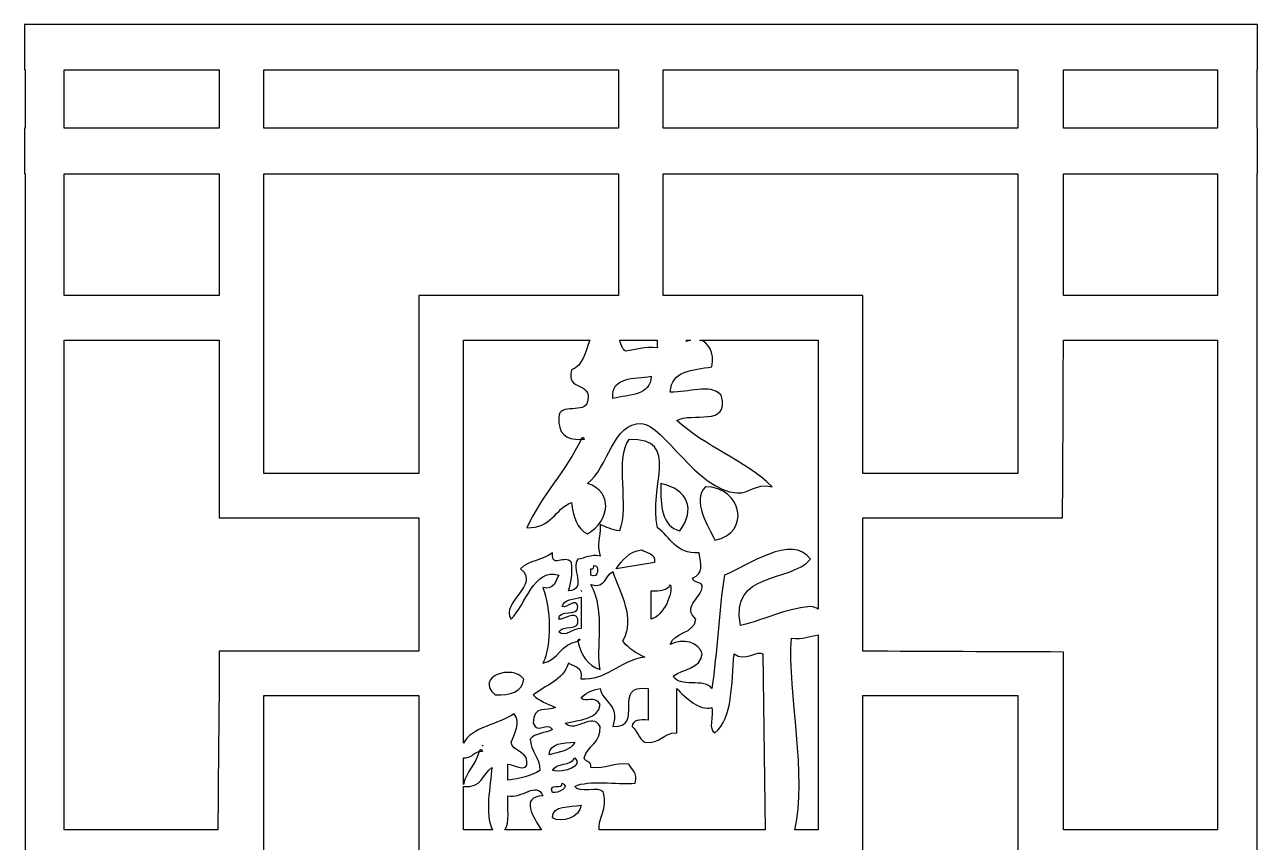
# Model space of a CAD drawing. Header units: centimetres. Extents: x -5.8 to 4.5, y -12.6 to 12.8.
# Drawn here: x -5.81 to 4.54, y 5.9 to 12.77 of the extents above; entities that cross this region are included whole.
import ezdxf

# ---------------------------------------------------------------- set-up
doc = ezdxf.new("R2010")
doc.units = ezdxf.units.CM
doc.header["$MEASUREMENT"] = 0
doc.layers.add('layer 1', color=7, linetype='Continuous')

msp = doc.modelspace()

# ---------------------------------------------------------------- linework, layer by layer
at = {"layer": 'layer 1', "color": 242}
for points, knots in [([(-5.81217, -11.77822), (-5.81217, -11.77822), (-5.81217, -11.39578), (-5.81217, -11.39578), (-5.81217, -11.39578), (-5.81217, -11.39578), (-5.8121, -11.39578), (-5.8121, -11.39578), (-5.8121, -11.39578), (-5.8121, -11.39578), (-5.81162, -9.09923), (-5.81162, -9.09923), (-5.81162, -9.09923), (-5.81162, -9.09923), (-5.81146, -8.31791), (-5.81146, -8.31791), (-5.81146, -8.31791), (-5.81146, -8.31791), (-5.81127, -7.53658), (-5.81127, -7.53658), (-5.81127, -7.53658), (-5.81127, -7.53658), (-5.81112, -6.75524), (-5.81112, -6.75524), (-5.81112, -6.75524), (-5.81112, -6.75524), (-5.81094, -5.9739), (-5.81094, -5.9739), (-5.81094, -5.9739), (-5.81094, -5.9739), (-5.81077, -5.19257), (-5.81077, -5.19257), (-5.81077, -5.19257), (-5.81077, -5.19257), (-5.81061, -4.41121), (-5.81061, -4.41121), (-5.81061, -4.41121), (-5.81061, -4.41121), (-5.81045, -3.62987), (-5.81045, -3.62987), (-5.81045, -3.62987), (-5.81045, -3.62987), (-5.81026, -2.8485), (-5.81026, -2.8485), (-5.81026, -2.8485), (-5.81026, -2.8485), (-5.81012, -2.06714), (-5.81012, -2.06714), (-5.81012, -2.06714), (-5.81012, -2.06714), (-5.80975, -1.22969), (-5.80975, -1.22969), (-5.80975, -1.22969), (-5.80975, -1.22969), (-5.80961, -0.44835), (-5.80961, -0.44835), (-5.80961, -0.44835), (-5.80961, -0.44835), (-5.80944, 0.33302), (-5.80944, 0.33302), (-5.80944, 0.33302), (-5.80944, 0.33302), (-5.80911, 1.62377), (-5.80911, 1.62377), (-5.80911, 1.62377), (-5.80911, 1.62377), (-5.80892, 2.13314), (-5.80892, 2.13314), (-5.80892, 2.13314), (-5.80892, 2.13314), (-5.80874, 2.91451), (-5.80874, 2.91451), (-5.80874, 2.91451), (-5.80874, 2.91451), (-5.80841, 3.75196), (-5.80841, 3.75196), (-5.80841, 3.75196), (-5.80841, 3.75196), (-5.80825, 4.53331), (-5.80825, 4.53331), (-5.80825, 4.53331), (-5.80825, 4.53331), (-5.8081, 5.31466), (-5.8081, 5.31466), (-5.8081, 5.31466), (-5.8081, 5.31466), (-5.80791, 6.096), (-5.80791, 6.096), (-5.80791, 6.096), (-5.80791, 6.096), (-5.80775, 6.87736), (-5.80775, 6.87736), (-5.80775, 6.87736), (-5.80775, 6.87736), (-5.8076, 7.65871), (-5.8076, 7.65871), (-5.8076, 7.65871), (-5.8076, 7.65871), (-5.80742, 8.44003), (-5.80742, 8.44003), (-5.80742, 8.44003), (-5.80742, 8.44003), (-5.80724, 9.22135), (-5.80724, 9.22135), (-5.80724, 9.22135), (-5.80724, 9.22135), (-5.8071, 10.00269), (-5.8071, 10.00269), (-5.8071, 10.00269), (-5.8071, 10.00269), (-5.80691, 10.78401), (-5.80691, 10.78401), (-5.80691, 10.78401), (-5.80691, 10.78401), (-5.80674, 11.51793), (-5.80674, 11.51793), (-5.80674, 11.51793), (-5.80674, 11.51793), (-5.81217, 11.51793), (-5.81217, 11.51793), (-5.81217, 11.51793), (-5.81217, 11.51793), (-5.81217, 11.90037), (-5.81217, 11.90037), (-5.81217, 11.90037), (-5.81217, 11.90037), (-5.80687, 11.90037), (-5.80687, 11.90037), (-5.80687, 11.90037), (-5.80687, 11.90037), (-5.80676, 12.39107), (-5.80676, 12.39107), (-5.80676, 12.39107), (-5.80676, 12.39107), (-5.81217, 12.39107), (-5.81217, 12.39107), (-5.81217, 12.39107), (-5.81217, 12.39107), (-5.81217, 12.76969), (-5.81217, 12.76969), (-5.81217, 12.76969), (-5.81217, 12.76969), (4.543, 12.76969), (4.543, 12.76969), (4.543, 12.76969), (4.543, 12.76969), (4.543, 12.39107), (4.543, 12.39107), (4.543, 12.39107), (4.543, 12.39107), (4.54236, 12.39107), (4.54236, 12.39107), (4.54236, 12.39107), (4.54236, 12.39107), (4.54236, 11.90037), (4.54236, 11.90037), (4.54236, 11.90037), (4.54236, 11.90037), (4.543, 11.90037), (4.543, 11.90037), (4.543, 11.90037), (4.543, 11.90037), (4.543, 11.51793), (4.543, 11.51793), (4.543, 11.51793), (4.543, 11.51793), (4.54236, 11.51793), (4.54236, 11.51793), (4.54236, 11.51793), (4.54236, 11.51793), (4.54236, -11.39578), (4.54236, -11.39578), (4.54236, -11.39578), (4.54236, -11.39578), (4.543, -11.39578), (4.543, -11.39578), (4.543, -11.39578), (4.543, -11.39578), (4.543, -11.77822), (4.543, -11.77822), (4.543, -11.77822), (4.543, -11.77822), (4.54236, -11.77822), (4.54236, -11.77822), (4.54236, -11.77822), (4.54236, -11.77822), (4.54236, -12.26891), (4.54236, -12.26891), (4.54236, -12.26891), (4.54236, -12.26891), (4.543, -12.26891), (4.543, -12.26891), (4.543, -12.26891), (4.543, -12.26891), (4.543, -12.64754), (4.543, -12.64754), (4.543, -12.64754), (4.543, -12.64754), (-5.81217, -12.64754), (-5.81217, -12.64754), (-5.81217, -12.64754), (-5.81217, -12.64754), (-5.81217, -12.26891), (-5.81217, -12.26891), (-5.81217, -12.26891), (-5.81217, -12.26891), (-5.8121, -12.26891), (-5.8121, -12.26891), (-5.8121, -12.26891), (-5.8121, -12.26891), (-5.81199, -11.77822), (-5.81199, -11.77822), (-5.81199, -11.77822), (-5.81199, -11.77822), (-5.81217, -11.77822), (-5.81217, -11.77822)], [0, 0, 0, 0, 0.01818182, 0.01818182, 0.01818182, 0.01818182, 0.03636364, 0.03636364, 0.03636364, 0.03636364, 0.05454545, 0.05454545, 0.05454545, 0.05454545, 0.07272727, 0.07272727, 0.07272727, 0.07272727, 0.09090909, 0.09090909, 0.09090909, 0.09090909, 0.10909091, 0.10909091, 0.10909091, 0.10909091, 0.12727273, 0.12727273, 0.12727273, 0.12727273, 0.14545455, 0.14545455, 0.14545455, 0.14545455, 0.16363636, 0.16363636, 0.16363636, 0.16363636, 0.18181818, 0.18181818, 0.18181818, 0.18181818, 0.2, 0.2, 0.2, 0.2, 0.21818182, 0.21818182, 0.21818182, 0.21818182, 0.23636364, 0.23636364, 0.23636364, 0.23636364, 0.25454545, 0.25454545, 0.25454545, 0.25454545, 0.27272727, 0.27272727, 0.27272727, 0.27272727, 0.29090909, 0.29090909, 0.29090909, 0.29090909, 0.30909091, 0.30909091, 0.30909091, 0.30909091, 0.32727273, 0.32727273, 0.32727273, 0.32727273, 0.34545455, 0.34545455, 0.34545455, 0.34545455, 0.36363636, 0.36363636, 0.36363636, 0.36363636, 0.38181818, 0.38181818, 0.38181818, 0.38181818, 0.4, 0.4, 0.4, 0.4, 0.41818182, 0.41818182, 0.41818182, 0.41818182, 0.43636364, 0.43636364, 0.43636364, 0.43636364, 0.45454545, 0.45454545, 0.45454545, 0.45454545, 0.47272727, 0.47272727, 0.47272727, 0.47272727, 0.49090909, 0.49090909, 0.49090909, 0.49090909, 0.50909091, 0.50909091, 0.50909091, 0.50909091, 0.52727273, 0.52727273, 0.52727273, 0.52727273, 0.54545455, 0.54545455, 0.54545455, 0.54545455, 0.56363636, 0.56363636, 0.56363636, 0.56363636, 0.58181818, 0.58181818, 0.58181818, 0.58181818, 0.6, 0.6, 0.6, 0.6, 0.61818182, 0.61818182, 0.61818182, 0.61818182, 0.63636364, 0.63636364, 0.63636364, 0.63636364, 0.65454545, 0.65454545, 0.65454545, 0.65454545, 0.67272727, 0.67272727, 0.67272727, 0.67272727, 0.69090909, 0.69090909, 0.69090909, 0.69090909, 0.70909091, 0.70909091, 0.70909091, 0.70909091, 0.72727273, 0.72727273, 0.72727273, 0.72727273, 0.74545455, 0.74545455, 0.74545455, 0.74545455, 0.76363636, 0.76363636, 0.76363636, 0.76363636, 0.78181818, 0.78181818, 0.78181818, 0.78181818, 0.8, 0.8, 0.8, 0.8, 0.81818182, 0.81818182, 0.81818182, 0.81818182, 0.83636364, 0.83636364, 0.83636364, 0.83636364, 0.85454545, 0.85454545, 0.85454545, 0.85454545, 0.87272727, 0.87272727, 0.87272727, 0.87272727, 0.89090909, 0.89090909, 0.89090909, 0.89090909, 0.90909091, 0.90909091, 0.90909091, 0.90909091, 0.92727273, 0.92727273, 0.92727273, 0.92727273, 0.94545455, 0.94545455, 0.94545455, 0.94545455, 0.96363636, 0.96363636, 0.96363636, 0.96363636, 1, 1, 1, 1]), ([(-5.47987, 11.90037), (-5.47987, 11.90037), (-4.17773, 11.90037), (-4.17773, 11.90037), (-4.17773, 11.90037), (-4.17773, 11.90037), (-4.17773, 12.39107), (-4.17773, 12.39107), (-4.17773, 12.39107), (-4.17773, 12.39107), (-5.47987, 12.39107), (-5.47987, 12.39107), (-5.47987, 12.39107), (-5.47987, 12.39107), (-5.47987, 11.90037), (-5.47987, 11.90037)], [0, 0, 0, 0, 0.2, 0.2, 0.2, 0.2, 0.4, 0.4, 0.4, 0.4, 0.6, 0.6, 0.6, 0.6, 1, 1, 1, 1]), ([(-3.80246, 11.90037), (-3.80246, 11.90037), (-0.82282, 11.90037), (-0.82282, 11.90037), (-0.82282, 11.90037), (-0.82282, 11.90037), (-0.82282, 12.39107), (-0.82282, 12.39107), (-0.82282, 12.39107), (-0.82282, 12.39107), (-3.80246, 12.39107), (-3.80246, 12.39107), (-3.80246, 12.39107), (-3.80246, 12.39107), (-3.80246, 11.90037), (-3.80246, 11.90037)], [0, 0, 0, 0, 0.2, 0.2, 0.2, 0.2, 0.4, 0.4, 0.4, 0.4, 0.6, 0.6, 0.6, 0.6, 1, 1, 1, 1]), ([(-0.44764, 11.90037), (-0.44764, 11.90037), (2.53199, 11.90037), (2.53199, 11.90037), (2.53199, 11.90037), (2.53199, 11.90037), (2.53199, 12.39107), (2.53199, 12.39107), (2.53199, 12.39107), (2.53199, 12.39107), (-0.44764, 12.39107), (-0.44764, 12.39107), (-0.44764, 12.39107), (-0.44764, 12.39107), (-0.44764, 11.90037), (-0.44764, 11.90037)], [0, 0, 0, 0, 0.2, 0.2, 0.2, 0.2, 0.4, 0.4, 0.4, 0.4, 0.6, 0.6, 0.6, 0.6, 1, 1, 1, 1]), ([(2.91425, 11.90037), (2.91425, 11.90037), (4.20948, 11.90037), (4.20948, 11.90037), (4.20948, 11.90037), (4.20948, 11.90037), (4.20948, 12.39107), (4.20948, 12.39107), (4.20948, 12.39107), (4.20948, 12.39107), (2.91425, 12.39107), (2.91425, 12.39107), (2.91425, 12.39107), (2.91425, 12.39107), (2.91425, 11.90037), (2.91425, 11.90037)], [0, 0, 0, 0, 0.2, 0.2, 0.2, 0.2, 0.4, 0.4, 0.4, 0.4, 0.6, 0.6, 0.6, 0.6, 1, 1, 1, 1]), ([(-4.17772, 11.51793), (-4.17772, 11.51793), (-5.4799, 11.51793), (-5.4799, 11.51793), (-5.4799, 11.51793), (-5.4799, 11.51793), (-5.4799, 10.49352), (-5.4799, 10.49352), (-5.4799, 10.49352), (-5.4799, 10.49352), (-4.17772, 10.49352), (-4.17772, 10.49352), (-4.17772, 10.49352), (-4.17772, 10.49352), (-4.17772, 11.51793), (-4.17772, 11.51793)], [0, 0, 0, 0, 0.2, 0.2, 0.2, 0.2, 0.4, 0.4, 0.4, 0.4, 0.6, 0.6, 0.6, 0.6, 1, 1, 1, 1]), ([(-3.80247, 11.51793), (-3.80247, 11.51793), (-3.80247, 9.00044), (-3.80247, 9.00044), (-3.80247, 9.00044), (-3.80247, 9.00044), (-2.50029, 9.00044), (-2.50029, 9.00044), (-2.50029, 9.00044), (-2.50029, 9.00044), (-2.50029, 10.49352), (-2.50029, 10.49352), (-2.50029, 10.49352), (-2.50029, 10.49352), (-0.82282, 10.49352), (-0.82282, 10.49352), (-0.82282, 10.49352), (-0.82282, 10.49352), (-0.82282, 11.51793), (-0.82282, 11.51793), (-0.82282, 11.51793), (-0.82282, 11.51793), (-3.80247, 11.51793), (-3.80247, 11.51793)], [0, 0, 0, 0, 0.14285714, 0.14285714, 0.14285714, 0.14285714, 0.28571429, 0.28571429, 0.28571429, 0.28571429, 0.42857143, 0.42857143, 0.42857143, 0.42857143, 0.57142857, 0.57142857, 0.57142857, 0.57142857, 0.71428571, 0.71428571, 0.71428571, 0.71428571, 1, 1, 1, 1]), ([(-0.44763, 11.51793), (-0.44763, 11.51793), (-0.44763, 10.49352), (-0.44763, 10.49352), (-0.44763, 10.49352), (-0.44763, 10.49352), (1.22978, 10.49352), (1.22978, 10.49352), (1.22978, 10.49352), (1.22978, 10.49352), (1.22978, 9.00044), (1.22978, 9.00044), (1.22978, 9.00044), (1.22978, 9.00044), (2.53196, 9.00044), (2.53196, 9.00044), (2.53196, 9.00044), (2.53196, 9.00044), (2.53196, 11.51793), (2.53196, 11.51793), (2.53196, 11.51793), (2.53196, 11.51793), (-0.44763, 11.51793), (-0.44763, 11.51793)], [0, 0, 0, 0, 0.14285714, 0.14285714, 0.14285714, 0.14285714, 0.28571429, 0.28571429, 0.28571429, 0.28571429, 0.42857143, 0.42857143, 0.42857143, 0.42857143, 0.57142857, 0.57142857, 0.57142857, 0.57142857, 0.71428571, 0.71428571, 0.71428571, 0.71428571, 1, 1, 1, 1]), ([(4.20947, 11.51793), (4.20947, 11.51793), (2.91423, 11.51793), (2.91423, 11.51793), (2.91423, 11.51793), (2.91423, 11.51793), (2.91423, 10.49352), (2.91423, 10.49352), (2.91423, 10.49352), (2.91423, 10.49352), (4.20947, 10.49352), (4.20947, 10.49352), (4.20947, 10.49352), (4.20947, 10.49352), (4.20947, 11.51793), (4.20947, 11.51793)], [0, 0, 0, 0, 0.2, 0.2, 0.2, 0.2, 0.4, 0.4, 0.4, 0.4, 0.6, 0.6, 0.6, 0.6, 1, 1, 1, 1]), ([(-4.17772, 7.50738), (-4.17772, 7.50738), (-2.50028, 7.50738), (-2.50028, 7.50738), (-2.50028, 7.50738), (-2.50028, 7.50738), (-2.50028, 8.62744), (-2.50028, 8.62744), (-2.50028, 8.62744), (-2.50028, 8.62744), (-4.17772, 8.62744), (-4.17772, 8.62744), (-4.17772, 8.62744), (-4.17772, 8.62744), (-4.17772, 10.12053), (-4.17772, 10.12053), (-4.17772, 10.12053), (-4.17772, 10.12053), (-5.47987, 10.12053), (-5.47987, 10.12053), (-5.47987, 10.12053), (-5.47987, 10.12053), (-5.47987, 6.00748), (-5.47987, 6.00748), (-5.47987, 6.00748), (-5.47987, 6.00748), (-4.18812, 6.00748), (-4.18812, 6.00748), (-4.18812, 6.00748), (-4.18812, 6.51156), (-4.17772, 6.99628), (-4.17772, 7.50738)], [0, 0, 0, 0, 0.11111111, 0.11111111, 0.11111111, 0.11111111, 0.22222222, 0.22222222, 0.22222222, 0.22222222, 0.33333333, 0.33333333, 0.33333333, 0.33333333, 0.44444444, 0.44444444, 0.44444444, 0.44444444, 0.55555556, 0.55555556, 0.55555556, 0.55555556, 0.66666667, 0.66666667, 0.66666667, 0.66666667, 0.77777778, 0.77777778, 0.77777778, 0.77777778, 1, 1, 1, 1]), ([(-0.1399, 10.12051), (-0.0659, 10.09991), (-0.01639, 10.01867), (-0.04015, 9.89595), (-0.04015, 9.89595), (-0.20034, 9.86905), (-0.38342, 9.86474), (-0.38819, 9.6839), (-0.38819, 9.6839), (-0.2326, 9.67586), (-0.05965, 9.76147), (0.04012, 9.65743), (0.04012, 9.65743), (0.1158, 9.38804), (-0.21119, 9.51774), (-0.3347, 9.44566), (-0.3347, 9.44566), (-0.09968, 9.22762), (0.23738, 9.11071), (0.46806, 8.88914), (0.46806, 8.88914), (0.31626, 8.91945), (0.27792, 8.82835), (0.17387, 8.83621), (0.17387, 8.83621), (-0.17, 8.86247), (-0.44445, 9.40791), (-0.62891, 9.41915), (-0.62891, 9.41915), (-0.87121, 9.43378), (-0.91002, 9.04586), (-1.0841, 8.91565), (-1.0841, 8.91565), (-0.8649, 8.84519), (-0.89407, 8.60606), (-1.0841, 8.49185), (-1.0841, 8.49185), (-1.17363, 8.53558), (-1.20371, 8.63828), (-1.21775, 8.75667), (-1.21775, 8.75667), (-1.35977, 8.70298), (-1.38637, 8.53514), (-1.59266, 8.54485), (-1.59266, 8.54485), (-1.46821, 8.81916), (-1.26682, 9.01712), (-1.13753, 9.28659), (-1.13753, 9.28659), (-1.13753, 9.28659), (-1.1109, 9.28659), (-1.1109, 9.28659), (-1.1109, 9.28659), (-1.11593, 9.31659), (-1.13753, 9.30126), (-1.13753, 9.28659), (-1.13753, 9.28659), (-1.27039, 9.27886), (-1.3326, 9.34067), (-1.32475, 9.4721), (-1.32475, 9.4721), (-1.32635, 9.59707), (-1.0985, 9.49522), (-1.0841, 9.60446), (-1.0841, 9.60446), (-1.04018, 9.78029), (-1.27039, 9.68515), (-1.21775, 9.86946), (-1.21775, 9.86946), (-1.11843, 9.90566), (-1.10334, 10.02522), (-1.06368, 10.12051), (-1.06368, 10.12051), (-1.06368, 10.12051), (-2.12503, 10.12051), (-2.12503, 10.12051), (-2.12503, 10.12051), (-2.12503, 10.12051), (-2.12503, 6.73524), (-2.12503, 6.73524), (-2.12503, 6.73524), (-2.06579, 6.86629), (-1.81908, 6.89705), (-1.69963, 6.98163), (-1.69963, 6.98163), (-1.63804, 6.9129), (-1.70053, 6.80637), (-1.72639, 6.74324), (-1.72639, 6.74324), (-1.71105, 6.66109), (-1.60048, 6.67365), (-1.59266, 6.58427), (-1.59266, 6.58427), (-1.58272, 6.47197), (-1.70869, 6.56111), (-1.75309, 6.55791), (-1.75309, 6.55791), (-1.75309, 6.55791), (-1.75309, 6.4252), (-1.75309, 6.4252), (-1.75309, 6.4252), (-1.64734, 6.4353), (-1.55856, 6.46241), (-1.48567, 6.50476), (-1.48567, 6.50476), (-1.48445, 6.62044), (-1.55931, 6.66122), (-1.56589, 6.76971), (-1.56589, 6.76971), (-1.528, 6.82057), (-1.43575, 6.81774), (-1.37834, 6.84924), (-1.37834, 6.84924), (-1.42309, 6.92171), (-1.50731, 6.80375), (-1.53913, 6.90218), (-1.53913, 6.90218), (-1.54011, 7.05841), (-1.42819, 7.00054), (-1.35162, 7.03463), (-1.35162, 7.03463), (-1.41625, 7.0681), (-1.49403, 7.08819), (-1.53913, 7.14056), (-1.53913, 7.14056), (-1.43487, 7.22311), (-1.28845, 7.26362), (-1.24457, 7.40552), (-1.24457, 7.40552), (-1.19466, 7.3756), (-1.1156, 7.3743), (-1.13753, 7.27316), (-1.13753, 7.27316), (-0.93258, 7.25482), (-0.82578, 7.42366), (-0.60228, 7.45863), (-0.60228, 7.45863), (-0.6756, 7.49195), (-0.73918, 7.53492), (-0.7895, 7.59107), (-0.7895, 7.59107), (-0.67817, 7.78668), (-0.8123, 7.99492), (-0.87029, 8.17568), (-0.87029, 8.17568), (-0.87029, 8.17568), (-0.87002, 8.17392), (-0.87002, 8.17392), (-0.87002, 8.17392), (-0.94279, 8.14899), (-0.9208, 8.02995), (-1.05734, 8.06782), (-1.05734, 8.06782), (-0.92337, 7.83969), (-1.01819, 7.52062), (-0.97701, 7.35258), (-0.97701, 7.35258), (-1.08379, 7.3883), (-1.14058, 7.47341), (-1.16427, 7.59107), (-1.16427, 7.59107), (-1.12559, 7.6072), (-1.16704, 7.6231), (-1.16427, 7.59107), (-1.16427, 7.59107), (-1.30556, 7.57182), (-1.32807, 7.43542), (-1.45888, 7.40552), (-1.45888, 7.40552), (-1.38321, 7.55818), (-1.39278, 7.87193), (-1.45888, 8.04136), (-1.45888, 8.04136), (-1.35663, 8.01989), (-1.35521, 8.09778), (-1.32475, 8.14737), (-1.32475, 8.14737), (-1.53734, 8.20727), (-1.60377, 7.89378), (-1.72639, 7.77639), (-1.72639, 7.77639), (-1.81923, 7.91808), (-1.47633, 8.06164), (-1.64615, 8.20043), (-1.64615, 8.20043), (-1.5833, 8.27078), (-1.45131, 8.2726), (-1.37834, 8.33277), (-1.37834, 8.33277), (-1.38493, 8.19224), (-1.27914, 8.32704), (-1.21775, 8.25338), (-1.21775, 8.25338), (-1.2097, 8.15688), (-1.22202, 8.08088), (-1.24457, 8.01485), (-1.24457, 8.01485), (-1.08046, 8.02294), (-1.23012, 8.20901), (-1.16427, 8.2799), (-1.16427, 8.2799), (-1.10147, 8.28835), (-1.06392, 8.32172), (-0.97701, 8.30635), (-0.97701, 8.30635), (-1.01071, 8.41963), (-0.97495, 8.43743), (-0.97701, 8.57129), (-0.97701, 8.57129), (-0.92684, 8.55006), (-0.879, 8.52696), (-0.81622, 8.51832), (-0.81622, 8.51832), (-0.73116, 8.71669), (-0.86041, 9.12725), (-0.736, 9.28659), (-0.736, 9.28659), (-0.28897, 9.29357), (-0.57734, 8.89266), (-0.49532, 8.54485), (-0.49532, 8.54485), (-0.38786, 8.46551), (-0.34494, 8.32273), (-0.14734, 8.33277), (-0.14734, 8.33277), (-0.12759, 8.23359), (-0.10956, 8.16248), (-0.20092, 8.12081), (-0.20092, 8.12081), (-0.1979, 8.07083), (-0.11226, 8.10248), (-0.12035, 8.04136), (-0.12035, 8.04136), (-0.14987, 7.93015), (-0.2833, 7.88165), (-0.17418, 7.77639), (-0.17418, 7.77639), (-0.18924, 7.65009), (-0.35492, 7.67289), (-0.38819, 7.56455), (-0.38819, 7.56455), (-0.28091, 7.61957), (-0.14889, 7.58316), (-0.12035, 7.48499), (-0.12035, 7.48499), (-0.13455, 7.35756), (-0.28062, 7.36104), (-0.36154, 7.29965), (-0.36154, 7.29965), (-0.32419, 7.19514), (-0.0909, 7.28486), (-0.04015, 7.19365), (-0.04015, 7.19365), (0.00673, 7.50049), (0.01821, 7.84218), (0.06687, 8.14737), (0.06687, 8.14737), (0.258, 8.22247), (0.63589, 8.49741), (0.78951, 8.2799), (0.78951, 8.2799), (0.61174, 8.07581), (0.11548, 8.18749), (0.20056, 7.72354), (0.20056, 7.72354), (0.44526, 7.78206), (0.54842, 7.85884), (0.78951, 7.88254), (0.78951, 7.88254), (0.81546, 7.87907), (0.83695, 7.87121), (0.85459, 7.85957), (0.85459, 7.85957), (0.85459, 7.85957), (0.85459, 10.12051), (0.85459, 10.12051), (0.85459, 10.12051), (0.85459, 10.12051), (-0.1399, 10.12051), (-0.1399, 10.12051)], [0, 0, 0, 0, 0.01408451, 0.01408451, 0.01408451, 0.01408451, 0.02816901, 0.02816901, 0.02816901, 0.02816901, 0.04225352, 0.04225352, 0.04225352, 0.04225352, 0.05633803, 0.05633803, 0.05633803, 0.05633803, 0.07042254, 0.07042254, 0.07042254, 0.07042254, 0.08450704, 0.08450704, 0.08450704, 0.08450704, 0.09859155, 0.09859155, 0.09859155, 0.09859155, 0.11267606, 0.11267606, 0.11267606, 0.11267606, 0.12676056, 0.12676056, 0.12676056, 0.12676056, 0.14084507, 0.14084507, 0.14084507, 0.14084507, 0.15492958, 0.15492958, 0.15492958, 0.15492958, 0.16901408, 0.16901408, 0.16901408, 0.16901408, 0.18309859, 0.18309859, 0.18309859, 0.18309859, 0.1971831, 0.1971831, 0.1971831, 0.1971831, 0.21126761, 0.21126761, 0.21126761, 0.21126761, 0.22535211, 0.22535211, 0.22535211, 0.22535211, 0.23943662, 0.23943662, 0.23943662, 0.23943662, 0.25352113, 0.25352113, 0.25352113, 0.25352113, 0.26760563, 0.26760563, 0.26760563, 0.26760563, 0.28169014, 0.28169014, 0.28169014, 0.28169014, 0.29577465, 0.29577465, 0.29577465, 0.29577465, 0.30985915, 0.30985915, 0.30985915, 0.30985915, 0.32394366, 0.32394366, 0.32394366, 0.32394366, 0.33802817, 0.33802817, 0.33802817, 0.33802817, 0.35211268, 0.35211268, 0.35211268, 0.35211268, 0.36619718, 0.36619718, 0.36619718, 0.36619718, 0.38028169, 0.38028169, 0.38028169, 0.38028169, 0.3943662, 0.3943662, 0.3943662, 0.3943662, 0.4084507, 0.4084507, 0.4084507, 0.4084507, 0.42253521, 0.42253521, 0.42253521, 0.42253521, 0.43661972, 0.43661972, 0.43661972, 0.43661972, 0.45070423, 0.45070423, 0.45070423, 0.45070423, 0.46478873, 0.46478873, 0.46478873, 0.46478873, 0.47887324, 0.47887324, 0.47887324, 0.47887324, 0.49295775, 0.49295775, 0.49295775, 0.49295775, 0.50704225, 0.50704225, 0.50704225, 0.50704225, 0.52112676, 0.52112676, 0.52112676, 0.52112676, 0.53521127, 0.53521127, 0.53521127, 0.53521127, 0.54929577, 0.54929577, 0.54929577, 0.54929577, 0.56338028, 0.56338028, 0.56338028, 0.56338028, 0.57746479, 0.57746479, 0.57746479, 0.57746479, 0.5915493, 0.5915493, 0.5915493, 0.5915493, 0.6056338, 0.6056338, 0.6056338, 0.6056338, 0.61971831, 0.61971831, 0.61971831, 0.61971831, 0.63380282, 0.63380282, 0.63380282, 0.63380282, 0.64788732, 0.64788732, 0.64788732, 0.64788732, 0.66197183, 0.66197183, 0.66197183, 0.66197183, 0.67605634, 0.67605634, 0.67605634, 0.67605634, 0.69014085, 0.69014085, 0.69014085, 0.69014085, 0.70422535, 0.70422535, 0.70422535, 0.70422535, 0.71830986, 0.71830986, 0.71830986, 0.71830986, 0.73239437, 0.73239437, 0.73239437, 0.73239437, 0.74647887, 0.74647887, 0.74647887, 0.74647887, 0.76056338, 0.76056338, 0.76056338, 0.76056338, 0.77464789, 0.77464789, 0.77464789, 0.77464789, 0.78873239, 0.78873239, 0.78873239, 0.78873239, 0.8028169, 0.8028169, 0.8028169, 0.8028169, 0.81690141, 0.81690141, 0.81690141, 0.81690141, 0.83098592, 0.83098592, 0.83098592, 0.83098592, 0.84507042, 0.84507042, 0.84507042, 0.84507042, 0.85915493, 0.85915493, 0.85915493, 0.85915493, 0.87323944, 0.87323944, 0.87323944, 0.87323944, 0.88732394, 0.88732394, 0.88732394, 0.88732394, 0.90140845, 0.90140845, 0.90140845, 0.90140845, 0.91549296, 0.91549296, 0.91549296, 0.91549296, 0.92957746, 0.92957746, 0.92957746, 0.92957746, 0.94366197, 0.94366197, 0.94366197, 0.94366197, 0.95774648, 0.95774648, 0.95774648, 0.95774648, 0.97183099, 0.97183099, 0.97183099, 0.97183099, 1, 1, 1, 1]), ([(-0.81369, 10.12051), (-0.79923, 10.0781), (-0.78943, 10.0383), (-0.76272, 10.02832), (-0.76272, 10.02832), (-0.67223, 10.03573), (-0.60919, 10.07057), (-0.49532, 10.05474), (-0.49532, 10.05474), (-0.50065, 10.0809), (-0.50094, 10.10204), (-0.49858, 10.12051), (-0.49858, 10.12051), (-0.49858, 10.12051), (-0.81369, 10.12051), (-0.81369, 10.12051)], [0, 0, 0, 0, 0.2, 0.2, 0.2, 0.2, 0.4, 0.4, 0.4, 0.4, 0.6, 0.6, 0.6, 0.6, 1, 1, 1, 1]), ([(-0.25313, 10.12051), (-0.25349, 10.11639), (-0.25396, 10.1122), (-0.25448, 10.1079), (-0.25448, 10.1079), (-0.24266, 10.1134), (-0.23085, 10.11762), (-0.2192, 10.12051), (-0.2192, 10.12051), (-0.2192, 10.12051), (-0.25313, 10.12051), (-0.25313, 10.12051)], [0, 0, 0, 0, 0.25, 0.25, 0.25, 0.25, 0.5, 0.5, 0.5, 0.5, 1, 1, 1, 1]), ([(2.91311, 9.9344), (2.91311, 9.9344), (2.91291, 9.88774), (2.91291, 9.88774), (2.91291, 9.88774), (2.91291, 9.88774), (2.9127, 9.84106), (2.9127, 9.84106), (2.9127, 9.84106), (2.9127, 9.84106), (2.91245, 9.79443), (2.91245, 9.79443), (2.91245, 9.79443), (2.91245, 9.79443), (2.91222, 9.74777), (2.91222, 9.74777), (2.91222, 9.74777), (2.91222, 9.74777), (2.91201, 9.7011), (2.91201, 9.7011), (2.91201, 9.7011), (2.91201, 9.7011), (2.91181, 9.65444), (2.91181, 9.65444), (2.91181, 9.65444), (2.91181, 9.65444), (2.91156, 9.60779), (2.91156, 9.60779), (2.91156, 9.60779), (2.91156, 9.60779), (2.91136, 9.56114), (2.91136, 9.56114), (2.91136, 9.56114), (2.91136, 9.56114), (2.91092, 9.46781), (2.91092, 9.46781), (2.91092, 9.46781), (2.91092, 9.46781), (2.9107, 9.42115), (2.9107, 9.42115), (2.9107, 9.42115), (2.9107, 9.42115), (2.90917, 9.09451), (2.90917, 9.09451), (2.90917, 9.09451), (2.90917, 9.09451), (2.90893, 9.04789), (2.90893, 9.04789), (2.90893, 9.04789), (2.90893, 9.04789), (2.90827, 8.90789), (2.90827, 8.90789), (2.90827, 8.90789), (2.90827, 8.90789), (2.90804, 8.86122), (2.90804, 8.86122), (2.90804, 8.86122), (2.90804, 8.86122), (2.90783, 8.81456), (2.90783, 8.81456), (2.90783, 8.81456), (2.90783, 8.81456), (2.90758, 8.7679), (2.90758, 8.7679), (2.90758, 8.7679), (2.90758, 8.7679), (2.90739, 8.72125), (2.90739, 8.72125), (2.90739, 8.72125), (2.90739, 8.72125), (2.90695, 8.62744), (2.90695, 8.62744), (2.90695, 8.62744), (2.90695, 8.62744), (1.22977, 8.62744), (1.22977, 8.62744), (1.22977, 8.62744), (1.22977, 8.62744), (1.22977, 7.50717), (1.22977, 7.50717), (1.22977, 7.50717), (1.79126, 7.50494), (2.35274, 7.50255), (2.91423, 7.5003), (2.91423, 7.5003), (2.91423, 7.5003), (2.91423, 6.00748), (2.91423, 6.00748), (2.91423, 6.00748), (2.91423, 6.00748), (4.20944, 6.00748), (4.20944, 6.00748), (4.20944, 6.00748), (4.20944, 6.00748), (4.20944, 10.12053), (4.20944, 10.12053), (4.20944, 10.12053), (4.20944, 10.12053), (2.914, 10.12053), (2.914, 10.12053), (2.914, 10.12053), (2.914, 10.12053), (2.9138, 10.07438), (2.9138, 10.07438), (2.9138, 10.07438), (2.9138, 10.07438), (2.91354, 10.02772), (2.91354, 10.02772), (2.91354, 10.02772), (2.91354, 10.02772), (2.91335, 9.98105), (2.91335, 9.98105), (2.91335, 9.98105), (2.91335, 9.98105), (2.91311, 9.9344), (2.91311, 9.9344)], [0, 0, 0, 0, 0.03333333, 0.03333333, 0.03333333, 0.03333333, 0.06666667, 0.06666667, 0.06666667, 0.06666667, 0.1, 0.1, 0.1, 0.1, 0.13333333, 0.13333333, 0.13333333, 0.13333333, 0.16666667, 0.16666667, 0.16666667, 0.16666667, 0.2, 0.2, 0.2, 0.2, 0.23333333, 0.23333333, 0.23333333, 0.23333333, 0.26666667, 0.26666667, 0.26666667, 0.26666667, 0.3, 0.3, 0.3, 0.3, 0.33333333, 0.33333333, 0.33333333, 0.33333333, 0.36666667, 0.36666667, 0.36666667, 0.36666667, 0.4, 0.4, 0.4, 0.4, 0.43333333, 0.43333333, 0.43333333, 0.43333333, 0.46666667, 0.46666667, 0.46666667, 0.46666667, 0.5, 0.5, 0.5, 0.5, 0.53333333, 0.53333333, 0.53333333, 0.53333333, 0.56666667, 0.56666667, 0.56666667, 0.56666667, 0.6, 0.6, 0.6, 0.6, 0.63333333, 0.63333333, 0.63333333, 0.63333333, 0.66666667, 0.66666667, 0.66666667, 0.66666667, 0.7, 0.7, 0.7, 0.7, 0.73333333, 0.73333333, 0.73333333, 0.73333333, 0.76666667, 0.76666667, 0.76666667, 0.76666667, 0.8, 0.8, 0.8, 0.8, 0.83333333, 0.83333333, 0.83333333, 0.83333333, 0.86666667, 0.86666667, 0.86666667, 0.86666667, 0.9, 0.9, 0.9, 0.9, 0.93333333, 0.93333333, 0.93333333, 0.93333333, 1, 1, 1, 1]), ([(-0.87002, 9.631), (-0.73208, 9.66221), (-0.5538, 9.65367), (-0.54878, 9.81645), (-0.54878, 9.81645), (-0.69598, 9.7946), (-0.88717, 9.81589), (-0.87002, 9.631)], [0, 0, 0, 0, 0.33333333, 0.33333333, 0.33333333, 0.33333333, 1, 1, 1, 1]), ([(-0.46844, 8.91565), (-0.23545, 8.86616), (-0.17629, 8.69731), (-0.30802, 8.51832), (-0.30802, 8.51832), (-0.46004, 8.55321), (-0.47185, 8.72705), (-0.46844, 8.91565)], [0, 0, 0, 0, 0.33333333, 0.33333333, 0.33333333, 0.33333333, 1, 1, 1, 1]), ([(-0.0134, 8.43886), (-0.069, 8.55391), (-0.20964, 8.76889), (-0.09371, 8.88914), (-0.09371, 8.88914), (0.21386, 8.88578), (0.29412, 8.50306), (-0.0134, 8.43886)], [0, 0, 0, 0, 0.33333333, 0.33333333, 0.33333333, 0.33333333, 1, 1, 1, 1]), ([(-0.52197, 8.25338), (-0.50937, 8.33641), (-0.58928, 8.32805), (-0.62891, 8.35929), (-0.62891, 8.35929), (-0.73918, 8.34486), (-0.79077, 8.27213), (-0.84332, 8.20043), (-0.84332, 8.20043), (-0.84332, 8.20043), (-0.52197, 8.25338), (-0.52197, 8.25338)], [0, 0, 0, 0, 0.25, 0.25, 0.25, 0.25, 0.5, 0.5, 0.5, 0.5, 1, 1, 1, 1]), ([(-1.05734, 8.20043), (-1.05734, 8.20043), (-1.05734, 8.14737), (-1.05734, 8.14737), (-1.05734, 8.14737), (-0.99147, 8.10629), (-0.97852, 8.23726), (-1.03045, 8.22685), (-1.03045, 8.22685), (-1.03205, 8.21065), (-1.03448, 8.19544), (-1.05734, 8.20043)], [0, 0, 0, 0, 0.25, 0.25, 0.25, 0.25, 0.5, 0.5, 0.5, 0.5, 1, 1, 1, 1]), ([(-0.54878, 8.01485), (-0.54878, 8.01485), (-0.54878, 7.77639), (-0.54878, 7.77639), (-0.54878, 7.77639), (-0.44259, 7.80477), (-0.36233, 7.99707), (-0.38819, 8.06782), (-0.38819, 8.06782), (-0.41295, 8.0216), (-0.47185, 8.00932), (-0.54878, 8.01485)], [0, 0, 0, 0, 0.25, 0.25, 0.25, 0.25, 0.5, 0.5, 0.5, 0.5, 1, 1, 1, 1]), ([(-1.29807, 7.88254), (-1.25057, 7.86653), (-1.18686, 7.96007), (-1.16427, 7.88254), (-1.16427, 7.88254), (-1.16193, 7.7919), (-1.32722, 7.86715), (-1.32475, 7.77639), (-1.32475, 7.77639), (-1.27784, 7.76911), (-1.19138, 7.85108), (-1.16427, 7.77639), (-1.16427, 7.77639), (-1.14566, 7.66975), (-1.29746, 7.73163), (-1.32475, 7.6705), (-1.32475, 7.6705), (-1.27339, 7.619), (-1.21721, 7.69839), (-1.13753, 7.69695), (-1.13753, 7.69695), (-1.13753, 7.69695), (-1.13753, 7.96191), (-1.13753, 7.96191), (-1.13753, 7.96191), (-1.19706, 7.94145), (-1.28281, 7.94662), (-1.29807, 7.88254)], [0, 0, 0, 0, 0.125, 0.125, 0.125, 0.125, 0.25, 0.25, 0.25, 0.25, 0.375, 0.375, 0.375, 0.375, 0.5, 0.5, 0.5, 0.5, 0.625, 0.625, 0.625, 0.625, 0.75, 0.75, 0.75, 0.75, 1, 1, 1, 1]), ([(0.85459, 7.64465), (0.77859, 7.63639), (0.72963, 7.60136), (0.62891, 7.61757), (0.62891, 7.61757), (0.59724, 7.15452), (0.76457, 6.45352), (0.6587, 6.00746), (0.6587, 6.00746), (0.6587, 6.00746), (0.85459, 6.00746), (0.85459, 6.00746), (0.85459, 6.00746), (0.85459, 6.00746), (0.85459, 7.64465), (0.85459, 7.64465)], [0, 0, 0, 0, 0.2, 0.2, 0.2, 0.2, 0.4, 0.4, 0.4, 0.4, 0.6, 0.6, 0.6, 0.6, 1, 1, 1, 1]), ([(0.40756, 6.00746), (0.40756, 6.00746), (0.38786, 7.48499), (0.38786, 7.48499), (0.38786, 7.48499), (0.35774, 7.52074), (0.23186, 7.41151), (0.14706, 7.48499), (0.14706, 7.48499), (0.12332, 7.23481), (0.13922, 6.94521), (-0.0134, 6.82279), (-0.0134, 6.82279), (-0.07377, 6.84246), (-0.02397, 6.97122), (-0.04015, 7.03463), (-0.04015, 7.03463), (-0.14566, 7.00275), (-0.25775, 7.11732), (-0.3347, 7.19365), (-0.3347, 7.19365), (-0.3347, 7.19365), (-0.3347, 6.82279), (-0.3347, 6.82279), (-0.3347, 6.82279), (-0.45162, 6.82364), (-0.46898, 6.72617), (-0.60228, 6.74324), (-0.60228, 6.74324), (-0.65538, 6.77), (-0.66324, 6.8417), (-0.70912, 6.87576), (-0.70912, 6.87576), (-0.70537, 6.93362), (-0.64194, 6.93263), (-0.57545, 6.92873), (-0.57545, 6.92873), (-0.57545, 6.92873), (-0.57545, 7.19365), (-0.57545, 7.19365), (-0.57545, 7.19365), (-0.88688, 7.24055), (-0.59715, 6.85633), (-0.87002, 6.87576), (-0.87002, 6.87576), (-0.81595, 7.07067), (-0.95541, 7.0736), (-0.97701, 7.19365), (-0.97701, 7.19365), (-1.04524, 7.18178), (-1.09997, 7.1565), (-1.13753, 7.11409), (-1.13753, 7.11409), (-1.09737, 7.06789), (-1.02209, 7.14137), (-0.97701, 7.06113), (-0.97701, 7.06113), (-0.99543, 6.92919), (-1.15109, 6.93324), (-1.2714, 6.90218), (-1.2714, 6.90218), (-1.18053, 6.81487), (-1.04416, 7.00215), (-0.97701, 6.87576), (-0.97701, 6.87576), (-0.96806, 6.7342), (-1.08466, 6.71736), (-1.1109, 6.61081), (-1.1109, 6.61081), (-1.10838, 6.56899), (-1.0426, 6.59001), (-1.05734, 6.53136), (-1.05734, 6.53136), (-0.9228, 6.51289), (-0.87055, 6.57627), (-0.736, 6.55791), (-0.736, 6.55791), (-0.71222, 6.51065), (-0.6615, 6.49049), (-0.68253, 6.39883), (-0.68253, 6.39883), (-0.84692, 6.38489), (-1.06996, 6.42918), (-1.19114, 6.37235), (-1.19114, 6.37235), (-1.16124, 6.30475), (-0.98392, 6.38301), (-0.95027, 6.3193), (-0.95027, 6.3193), (-0.90824, 6.18129), (-1.00023, 6.10454), (-0.9858, 6.00746), (-0.9858, 6.00746), (-0.9858, 6.00746), (0.40756, 6.00746), (0.40756, 6.00746)], [0, 0, 0, 0, 0.04, 0.04, 0.04, 0.04, 0.08, 0.08, 0.08, 0.08, 0.12, 0.12, 0.12, 0.12, 0.16, 0.16, 0.16, 0.16, 0.2, 0.2, 0.2, 0.2, 0.24, 0.24, 0.24, 0.24, 0.28, 0.28, 0.28, 0.28, 0.32, 0.32, 0.32, 0.32, 0.36, 0.36, 0.36, 0.36, 0.4, 0.4, 0.4, 0.4, 0.44, 0.44, 0.44, 0.44, 0.48, 0.48, 0.48, 0.48, 0.52, 0.52, 0.52, 0.52, 0.56, 0.56, 0.56, 0.56, 0.6, 0.6, 0.6, 0.6, 0.64, 0.64, 0.64, 0.64, 0.68, 0.68, 0.68, 0.68, 0.72, 0.72, 0.72, 0.72, 0.76, 0.76, 0.76, 0.76, 0.8, 0.8, 0.8, 0.8, 0.84, 0.84, 0.84, 0.84, 0.88, 0.88, 0.88, 0.88, 0.92, 0.92, 0.92, 0.92, 1, 1, 1, 1]), ([(-1.6193, 7.27316), (-1.63422, 7.16412), (-1.72854, 7.13386), (-1.86028, 7.14056), (-1.86028, 7.14056), (-2.03416, 7.28963), (-1.71918, 7.40245), (-1.6193, 7.27316)], [0, 0, 0, 0, 0.33333333, 0.33333333, 0.33333333, 0.33333333, 1, 1, 1, 1]), ([(-2.08809, 5.65577), (-2.08809, 5.65577), (-2.50029, 5.65577), (-2.50029, 5.65577), (-2.50029, 5.65577), (-2.50029, 5.65577), (-2.50029, 7.13435), (-2.50029, 7.13435), (-2.50029, 7.13435), (-2.50029, 7.13435), (-3.80247, 7.13435), (-3.80247, 7.13435), (-3.80247, 7.13435), (-3.80247, 7.13435), (-3.80247, 5.65577), (-3.80247, 5.65577), (-3.80247, 5.65577), (-3.80247, 5.65577), (-3.80353, 5.65577), (-3.80353, 5.65577), (-3.80353, 5.65577), (-3.80353, 5.65577), (-3.80353, 3.59809), (-3.80353, 3.59809), (-3.80353, 3.59809), (-3.60725, 4.54668), (-2.93704, 5.26435), (-2.08809, 5.65577)], [0, 0, 0, 0, 0.125, 0.125, 0.125, 0.125, 0.25, 0.25, 0.25, 0.25, 0.375, 0.375, 0.375, 0.375, 0.5, 0.5, 0.5, 0.5, 0.625, 0.625, 0.625, 0.625, 0.75, 0.75, 0.75, 0.75, 1, 1, 1, 1]), ([(2.53094, 3.85036), (2.53155, 4.85471), (2.53196, 5.9244), (2.53196, 7.13435), (2.53196, 7.13435), (2.53196, 7.13435), (1.22978, 7.13435), (1.22978, 7.13435), (1.22978, 7.13435), (1.22978, 7.13435), (1.22978, 5.65577), (1.22978, 5.65577), (1.22978, 5.65577), (1.22978, 5.65577), (0.92636, 5.65577), (0.92636, 5.65577), (0.92636, 5.65577), (1.1618, 5.54216), (1.38746, 5.39883), (1.59745, 5.22302), (1.59745, 5.22302), (1.90662, 4.96406), (2.13957, 4.64394), (2.34059, 4.29957), (2.34059, 4.29957), (2.42682, 4.15196), (2.48794, 4.00243), (2.53094, 3.85036)], [0, 0, 0, 0, 0.125, 0.125, 0.125, 0.125, 0.25, 0.25, 0.25, 0.25, 0.375, 0.375, 0.375, 0.375, 0.5, 0.5, 0.5, 0.5, 0.625, 0.625, 0.625, 0.625, 0.75, 0.75, 0.75, 0.75, 1, 1, 1, 1]), ([(-1.40511, 6.63737), (-1.32396, 6.66253), (-1.22258, 6.66851), (-1.19114, 6.74324), (-1.19114, 6.74324), (-1.2891, 6.73413), (-1.40241, 6.74058), (-1.40511, 6.63737)], [0, 0, 0, 0, 0.33333333, 0.33333333, 0.33333333, 0.33333333, 1, 1, 1, 1]), ([(-2.12503, 6.38894), (-2.10194, 6.50078), (-2.02231, 6.55697), (-1.9939, 6.66375), (-1.9939, 6.66375), (-1.9939, 6.66375), (-1.96719, 6.66375), (-1.96719, 6.66375), (-1.96719, 6.66375), (-1.97225, 6.69382), (-1.99423, 6.67838), (-1.9939, 6.66375), (-1.9939, 6.66375), (-2.04423, 6.65268), (-2.06079, 6.60799), (-2.12503, 6.61065), (-2.12503, 6.61065), (-2.12503, 6.61065), (-2.12503, 6.38894), (-2.12503, 6.38894)], [0, 0, 0, 0, 0.16666667, 0.16666667, 0.16666667, 0.16666667, 0.33333333, 0.33333333, 0.33333333, 0.33333333, 0.5, 0.5, 0.5, 0.5, 0.66666667, 0.66666667, 0.66666667, 0.66666667, 1, 1, 1, 1]), ([(-1.88165, 6.00746), (-1.95136, 6.1399), (-1.89796, 6.37532), (-1.88692, 6.53136), (-1.88692, 6.53136), (-1.96541, 6.47726), (-1.97259, 6.35267), (-2.12503, 6.37196), (-2.12503, 6.37196), (-2.12503, 6.37196), (-2.12503, 6.00746), (-2.12503, 6.00746), (-2.12503, 6.00746), (-2.12503, 6.00746), (-1.88165, 6.00746), (-1.88165, 6.00746)], [0, 0, 0, 0, 0.2, 0.2, 0.2, 0.2, 0.4, 0.4, 0.4, 0.4, 0.6, 0.6, 0.6, 0.6, 1, 1, 1, 1]), ([(-1.37834, 6.50476), (-1.27731, 6.4857), (-1.11652, 6.54362), (-1.19114, 6.61081), (-1.19114, 6.61081), (-1.21952, 6.5419), (-1.34972, 6.57365), (-1.37834, 6.50476)], [0, 0, 0, 0, 0.33333333, 0.33333333, 0.33333333, 0.33333333, 1, 1, 1, 1]), ([(-1.46974, 6.00746), (-1.53932, 6.1109), (-1.65348, 6.28571), (-1.45888, 6.29286), (-1.45888, 6.29286), (-1.51566, 6.42035), (-1.63021, 6.26327), (-1.75309, 6.29286), (-1.75309, 6.29286), (-1.75888, 6.19498), (-1.73399, 6.06673), (-1.77866, 6.00746), (-1.77866, 6.00746), (-1.77866, 6.00746), (-1.46974, 6.00746), (-1.46974, 6.00746)], [0, 0, 0, 0, 0.2, 0.2, 0.2, 0.2, 0.4, 0.4, 0.4, 0.4, 0.6, 0.6, 0.6, 0.6, 1, 1, 1, 1]), ([(-1.37834, 6.3193), (-1.33227, 6.31263), (-1.21991, 6.36917), (-1.29807, 6.39883), (-1.29807, 6.39883), (-1.28754, 6.33532), (-1.4201, 6.4136), (-1.37834, 6.3193)], [0, 0, 0, 0, 0.33333333, 0.33333333, 0.33333333, 0.33333333, 1, 1, 1, 1]), ([(-1.37834, 6.10735), (-1.30494, 6.06063), (-1.14623, 6.11256), (-1.13753, 6.21345), (-1.13753, 6.21345), (-1.23533, 6.19524), (-1.37536, 6.21911), (-1.37834, 6.10735)], [0, 0, 0, 0, 0.33333333, 0.33333333, 0.33333333, 0.33333333, 1, 1, 1, 1])]:
    msp.add_open_spline(points, degree=3, knots=knots, dxfattribs=at)
for points in [[(-1.13753, 8.01485), (-1.1201, 7.99767), (-1.14874, 8.02611), (-1.13753, 8.01485)], [(-1.96719, 6.71671), (-1.94976, 6.69927), (-1.97863, 6.7279), (-1.96719, 6.71671)]]:
    msp.add_open_spline(points, degree=3, dxfattribs=at)

doc.saveas('drawing.dxf')
